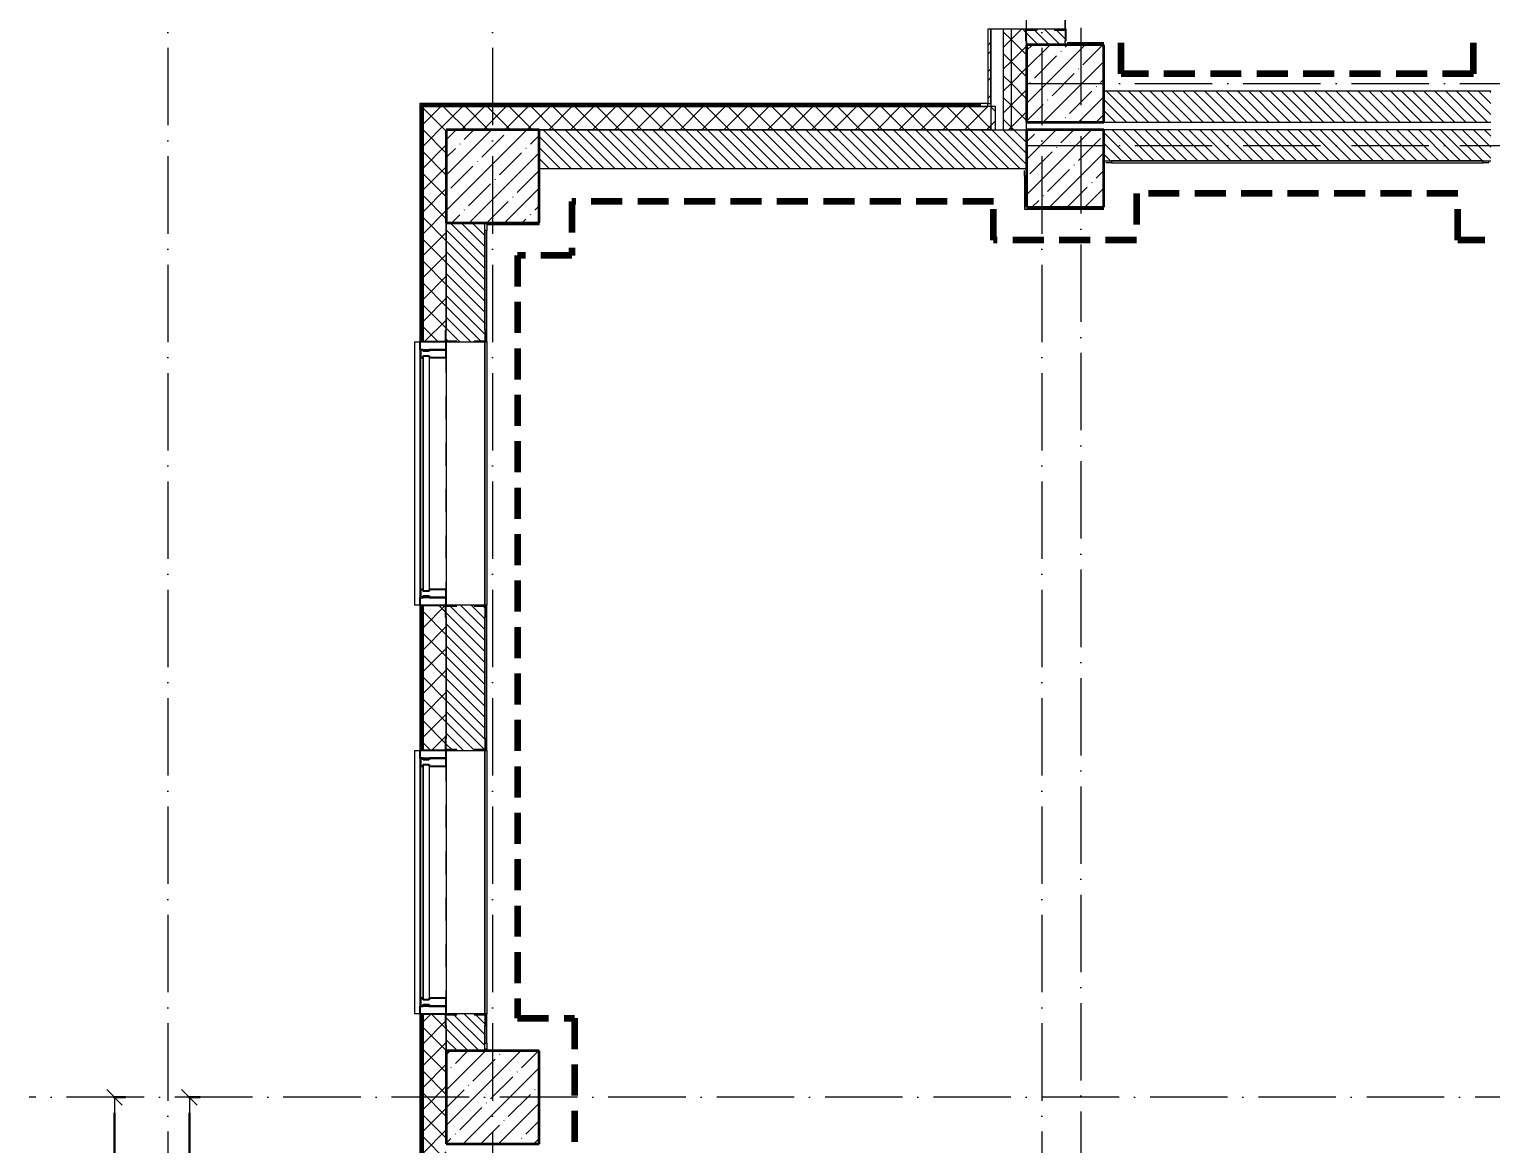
# Model space of a CAD drawing. Header units: millimetres. Extents: x -17017 to 628417, y -109036 to 199237.
# Drawn here: x 60335 to 69780, y -68015 to -60815 of the extents above; entities that cross this region are included whole.
import ezdxf

# ---------------------------------------------------------------- set-up
doc = ezdxf.new("R2010")
doc.units = ezdxf.units.MM
for name, pattern in [('50_200_ШТРИХ_1Т_ш5_п1_п1_', [700, 500, -100, 0, -100]), ('Штрих короткий', [300, 150, -150]), ('Штриховая _2 мм - 1 мм_', [300, 200, -100])]:
    doc.linetypes.add(name, pattern=pattern)
for name, color, linetype, lineweight in [('0-1', 7, 'Continuous', 5), ('0-2', 7, 'Continuous', 9), ('Импосты витража', 7, 'Continuous', 9), ('Импосты витража-1', 7, 'Continuous', 25), ('Несущие колонны', 7, 'Continuous', 9), ('Несущие колонны-1', 7, 'Continuous', 35), ('Обобщенные модели', 7, 'Continuous', 9), ('Общие ребра', 7, 'Continuous', 9), ('Окна', 7, 'Continuous', 9), ('Оси-2', 7, '50_200_ШТРИХ_1Т_ш5_п1_п1_', 9), ('Остекление-1', 7, 'Continuous', 9), ('Перемычка-1', 7, 'Штрих короткий', 9), ('Размеры', 7, 'Continuous', 15), ('Стены', 7, 'Continuous', 9), ('Стены-1', 7, 'Continuous', 13), ('стяжа', 7, 'Continuous', 30), ('Штриховка разреза-1', 7, 'Continuous', 9)]:
    doc.layers.add(name, color=color, linetype=linetype, lineweight=lineweight)
doc.layers.add('СТ-1_1', color=7, linetype='Штриховая _2 мм - 1 мм_', lineweight=90, true_color=0x888888)
doc.layers.get('0-2').off()
doc.styles.add('СПДС', font='isocpeur.ttf', dxfattribs={"width": 0.9})
doc.dimstyles.new('Размера А3', dxfattribs={"dimtxt": 200, "dimasz": 100, "dimexe": 70, "dimexo": 100, "dimgap": 20, "dimtad": 1, "dimdec": 0, "dimrnd": 10, "dimzin": 0, "dimdsep": 46, "dimtxsty": 'СПДС', "dimblk": 'ARROWHEAD_6', "dimcen": 1, "dimclrd": 256, "dimclre": 256, "dimclrt": 256, "dimazin": 0, "dimtfac": 1, "dimtdec": 0, "dimtmove": 2, "dimatfit": 3, "dimfxl": 1, "dimtolj": 1, "dimtzin": 0, "dimarcsym": 0})
pattern_1 = [(135, (0, 0), (-35.35534, -35.35534), [])]
pattern_2 = [(45, (0, 0), (-70.71068, 70.71068), []), (135, (0, 0), (-70.71068, -70.71068), [])]

# ---------------------------------------------------------------- blocks, each defined once
blk = doc.blocks.new('ARROWHEAD_6')
at = {"color": 0, "linetype": 'Continuous'}
for p, q in [((0, 0), (-1, 0)), ((-0.5, -0.5), (0.5, 0.5))]:
    blk.add_line(p, q, dxfattribs=at)
blk = doc.blocks.new('*D651')
at = {"layer": 'Defpoints', "color": 0, "transparency": 16777216}
for p in [(61264.2, -67715.3), (61370.3, -67715.3), (61264.2, -73715.3)]:
    blk.add_point(p, dxfattribs=at)
at = {"layer": 'Размеры', "lineweight": -2, "transparency": 16777216}
for p, q in [((61364.2, -67715.3), (61440.3, -67715.3)), ((61370.3, -73615.3), (61370.3, -67815.3)), ((61364.2, -73715.3), (61440.3, -73715.3))]:
    blk.add_line(p, q, dxfattribs=at)
at = {"layer": 'Размеры', "lineweight": -2, "transparency": 16777216, "xscale": 100, "yscale": 100, "zscale": 100}
for p, rotation in [((61370.3, -67715.3), 90), ((61370.3, -73715.3), 270)]:
    blk.add_blockref('ARROWHEAD_6', p, dxfattribs=dict(at, rotation=rotation))
at = {"layer": 'Размеры', "transparency": 16777216, "insert": (61250.3, -70715.3), "char_height": 200, "width": 2.488, "attachment_point": 5, "rotation": 90, "style": 'СПДС'}
blk.add_mtext('\\A1;6000', dxfattribs=at)
blk = doc.blocks.new('*D652')
at = {"layer": 'Defpoints', "color": 0, "transparency": 16777216}
for p in [(60780.5, -67715.3), (60886.6, -67715.3), (60780.5, -91965.3)]:
    blk.add_point(p, dxfattribs=at)
at = {"layer": 'Размеры', "lineweight": -2, "transparency": 16777216}
for p, q in [((60880.5, -67715.3), (60956.6, -67715.3)), ((60886.6, -91865.3), (60886.6, -67815.3)), ((60880.5, -91965.3), (60956.6, -91965.3))]:
    blk.add_line(p, q, dxfattribs=at)
at = {"layer": 'Размеры', "lineweight": -2, "transparency": 16777216, "xscale": 100, "yscale": 100, "zscale": 100}
for p, rotation in [((60886.6, -67715.3), 90), ((60886.6, -91965.3), 270)]:
    blk.add_blockref('ARROWHEAD_6', p, dxfattribs=dict(at, rotation=rotation))
at = {"layer": 'Размеры', "transparency": 16777216, "insert": (60766.6, -79840.3), "char_height": 200, "width": 3.186, "attachment_point": 5, "rotation": 90, "style": 'СПДС'}
blk.add_mtext('\\A1;24250', dxfattribs=at)
blk = doc.blocks.new('BSC_Колонна _Прямоугольная - 600х600-25984397-АИ2_02_План отделки стен 2-го этажа _Часть 2_')
at = {"layer": 'Несущие колонны'}
h = blk.add_hatch(dxfattribs=at)
h.set_pattern_fill('FP_12', color=256, style=0, pattern_type=2)
h.set_pattern_definition([(45, (-73400, -44450), (-114.04925, 114.04925), []), (45, (-73285.95, -44450), (-114.04925, 114.04925), [201.613, -40.323, 3.353, -36.97])])
h.paths.add_polyline_path([(-300, -300), (300, -300), (300, 300), (-300, 300)], flags=0)
at = {"layer": 'Несущие колонны-1'}
for p, q in [((300, 300), (-300, 300)), ((-300, 300), (-300, -300)), ((300, -300), (300, 300)), ((-300, -300), (300, -300))]:
    blk.add_line(p, q, dxfattribs=at)
blk = doc.blocks.new('BSC_Колонна _Прямоугольная - 600х600-V8-АИ2_02_План отделки стен 2-го этажа _Часть 2_')
at = {"layer": 'Несущие колонны'}
h = blk.add_hatch(dxfattribs=at)
h.set_pattern_fill('FP_15', color=256, style=0, pattern_type=2)
h.set_pattern_definition([(315, (-38500, 73400), (114.04925, 114.04925), []), (315, (-38500, 73285.95), (114.04925, 114.04925), [201.613, -40.323, 3.353, -36.97])])
h.paths.add_polyline_path([(-300, -300), (300, -300), (300, 300), (-300, 300)], flags=0)
at = {"layer": 'Несущие колонны-1'}
for p, q in [((300, 300), (-300, 300)), ((-300, 300), (-300, -300)), ((300, -300), (300, 300)), ((-300, -300), (300, -300))]:
    blk.add_line(p, q, dxfattribs=at)
blk = doc.blocks.new('BSC_Колонна _Прямоугольная - 500х500-V81-АИ2_02_План отделки стен 2-го этажа _Часть 2_')
at = {"layer": 'Несущие колонны'}
h = blk.add_hatch(dxfattribs=at)
h.set_pattern_fill('FP_91', color=256, style=0, pattern_type=2)
h.set_pattern_definition([(45, (-77100, -45050), (-114.04925, 114.04925), []), (45, (-76985.95, -45050), (-114.04925, 114.04925), [201.613, -40.323, 3.353, -36.97])])
h.paths.add_polyline_path([(-250, -250), (250, -250), (250, 250), (-250, 250), (-250, -203.2)], flags=0)
at = {"layer": 'Несущие колонны-1'}
for p, q in [((250, 250), (-250, 250)), ((-250, 250), (-250, -250)), ((250, -250), (250, 250)), ((-250, -250), (250, -250))]:
    blk.add_line(p, q, dxfattribs=at)
blk = doc.blocks.new('Прямоугольный импост - Откос СФТК_50х170 мм-26914083-АИ2_02_План отделки стен 2-го этажа _Часть 2_')
at = {"layer": 'Импосты витража-1'}
for p, q in [((0, 20), (-50, 20)), ((-50, 20), (-50, -150)), ((0, -144), (0, 20)), ((-50, -150), (0, -150))]:
    blk.add_line(p, q, dxfattribs=at)
blk = doc.blocks.new('BSC_Колонна _Прямоугольная - 500х500-V135-АИ2_02_План отделки стен 2-го этажа _Часть 2_')
at = {"layer": 'Несущие колонны'}
h = blk.add_hatch(dxfattribs=at)
h.set_pattern_fill('FP_135', color=256, style=0, pattern_type=2)
h.set_pattern_definition([(45, (-77100, -44500), (-114.04925, 114.04925), []), (45, (-76985.95, -44500), (-114.04925, 114.04925), [201.613, -40.323, 3.353, -36.97])])
h.paths.add_polyline_path([(-250, -250), (250, -250), (250, 250), (-250, 250)], flags=0)
at = {"layer": 'Несущие колонны-1'}
for p, q in [((250, 250), (-250, 250)), ((-250, 250), (-250, -250)), ((250, -250), (250, 250)), ((-250, -250), (250, -250))]:
    blk.add_line(p, q, dxfattribs=at)
blk = doc.blocks.new('Проем_Дверь_Прямоугольный - 1800х2700h_оконные проемы-25805030-АИ2_02_План отделки стен 2-го этажа _Часть 2_')
at = {"layer": 'Перемычка-1'}
for p, q in [((900, 125), (-900, 125)), ((900, -125), (-900, -125))]:
    blk.add_line(p, q, dxfattribs=at)
blk = doc.blocks.new('PNS_Панель прямоугольная1 - Нр_Стекло - 40мм-26230645-АИ2_02_План отделки стен 2-го этажа _Часть 2_')
at = {"layer": 'Остекление-1'}
for p, q in [((-750, 40), (750, 40)), ((-760, 0), (760, 0)), ((750, 0), (-750, 0))]:
    blk.add_line(p, q, dxfattribs=at)
blk = doc.blocks.new('Прямоугольный импост - Откос СФТК_50х170 мм-26840925-АИ2_02_План отделки стен 2-го этажа _Часть 2_')
at = {"layer": 'Импосты витража-1'}
for p, q in [((-50, 20), (0, 20)), ((-50, -150), (-50, 20)), ((0, 20), (0, -144)), ((0, -150), (-50, -150))]:
    blk.add_line(p, q, dxfattribs=at)
blk = doc.blocks.new('Прямоугольный импост - Импост структурный с накладкой - 150мм-26230549-АИ2_02_План отделки стен 2-го этажа _Часть 2_')
at = {"layer": 'Импосты витража'}
for p, q in [((72933, 43280), (72933, 41780)), ((73100, 43280), (73100, 41780))]:
    blk.add_line(p, q, dxfattribs=at)
blk = doc.blocks.new('Прямоугольный импост - Импост структурный с накладкой - 150мм-V172-АИ2_02_План отделки стен 2-го этажа _Часть 2_')
at = {"layer": 'Импосты витража-1'}
for p, q in [((-25, 0), (-25, 17)), ((-25, 17), (25, 17)), ((-15, 0), (-25, 0)), ((-15, -40), (-15, 0)), ((25, 0), (15, 0)), ((15, 0), (15, -40)), ((25, 17), (25, 0)), ((-25, -150), (-25, -40)), ((-25, -40), (-15, -40)), ((15, -40), (25, -40)), ((25, -40), (25, -150)), ((25, -150), (-25, -150))]:
    blk.add_line(p, q, dxfattribs=at)
blk = doc.blocks.new('Проем_Дверь_Прямоугольный - 1700х2700h_витражные проемы-27141001-АИ2_02_План отделки стен 2-го этажа _Часть 2_')
at = {"layer": 'Перемычка-1'}
for p, q in [((850, 125), (-850, 125)), ((850, -125), (-850, -125))]:
    blk.add_line(p, q, dxfattribs=at)
blk = doc.blocks.new('Фахверк_СКБ_Уголок - 250_2700_1-27501432-АИ2_02_План отделки стен 2-го этажа _Часть 2_')
at = {"layer": 'Обобщенные модели'}
for p, q in [((200, 181), (125, 181)), ((125, 181), (125, 106)), ((125, 106), (131, 106)), ((131, 106), (131, 175)), ((131, 175), (200, 175)), ((200, 175), (200, 181)), ((131, -6), (125, -6)), ((125, -6), (125, -81)), ((125, -81), (200, -81)), ((131, -75), (131, -6)), ((200, -75), (131, -75)), ((200, -81), (200, -75))]:
    blk.add_line(p, q, dxfattribs=at)
blk = doc.blocks.new('Фахверк_СКБ_Уголок - 250_2700-27497298-АИ2_02_План отделки стен 2-го этажа _Часть 2_')
at = {"layer": 'Обобщенные модели'}
for p, q in [((200, 181), (125, 181)), ((125, 181), (125, 106)), ((125, 106), (131, 106)), ((131, 106), (131, 175)), ((131, 175), (200, 175)), ((200, 175), (200, 181)), ((131, -6), (125, -6)), ((125, -6), (125, -81)), ((125, -81), (200, -81)), ((131, -75), (131, -6)), ((200, -75), (131, -75)), ((200, -81), (200, -75))]:
    blk.add_line(p, q, dxfattribs=at)
blk = doc.blocks.new('Отлив_СКБ - Отлив витража_СФТК-31883956-АИ2_02_План отделки стен 2-го этажа _Часть 2_')
at = {"layer": 'Окна'}
for p, q in [((0, 3), (0, 37)), ((1700, 37), (0, 37)), ((50, 2), (1650, 2)), ((1700, 37), (1700, 3))]:
    blk.add_line(p, q, dxfattribs=at)
blk = doc.blocks.new('Стены 10 - Стены 4-31628020-АИ2_02_План отделки стен 2-го этажа _Часть 2_')
at = {"layer": 'Стены-1'}
for p, q in [((23850, 9731), (23800, 9731)), ((23800, 9731), (23800, 9711)), ((23850, 9711), (23850, 9731)), ((23800, 9711), (23850, 9711))]:
    blk.add_line(p, q, dxfattribs=at)
blk = doc.blocks.new('0125-Р-ОО-Ш2-АР-о_23_10_2024_rvt-1-АИ2_02_План отделки стен 2-го этажа _Часть 2_')
at = {"layer": 'Штриховка разреза-1'}
h = blk.add_hatch(dxfattribs=at)
h.set_pattern_fill('FP_80', color=256, style=0, pattern_type=2)
h.set_pattern_definition([(45, (0, 0), (-85.53659, 85.53659), []), (45, (57.02, 0), (-85.53659, 85.53659), [])])
h.paths.add_polyline_path([(76600, 44920), (76620, 44920), (76620, 45400), (76600, 45400)], flags=0)
h.paths.add_polyline_path([(76620, 47200), (76620, 48400), (76600, 48400), (76600, 47200)], flags=0)
h = blk.add_hatch(dxfattribs=at)
h.set_pattern_fill('FP_81', color=256, style=0, pattern_type=2)
h.set_pattern_definition(pattern_2)
h.paths.add_polyline_path([(76750, 44750), (76750, 45400), (76700, 45400), (76700, 44750)], flags=0)
h.paths.add_polyline_path([(76700, 47200), (76750, 47200), (76750, 48400), (76700, 48400), (76700, 47618.9)], flags=0)
h = blk.add_hatch(dxfattribs=at)
h.set_pattern_fill('FP_81', color=256, style=0, pattern_type=2)
h.set_pattern_definition(pattern_2)
h.paths.add_polyline_path([(76750, 44750), (76850, 44750), (76850, 45325), (76844, 45325), (76844, 45400), (76750, 45400), (76750, 44846.8)], flags=0)
h.paths.add_polyline_path([(76750, 47200), (76844, 47200), (76844, 47275), (76850, 47275), (76850, 48325), (76844, 48325), (76844, 48400), (76750, 48400), (76750, 47618.9)], flags=0)
h = blk.add_hatch(dxfattribs=at)
h.set_pattern_fill('FP_2', color=256, style=0, pattern_type=2)
h.set_pattern_definition(pattern_1)
h.paths.add_polyline_path([(76919, 45300), (77100, 45300), (77100, 45394), (77031, 45394), (77031, 45400), (76919, 45400), (76919, 45394), (76850, 45394), (76850, 45300)], flags=0)
h.paths.add_polyline_path([(77031, 47200), (77031, 47206), (77100, 47206), (77100, 47750), (76850, 47750), (76850, 47206), (76919, 47206), (76919, 47200)], flags=0)
h = blk.add_hatch(dxfattribs=at)
h.set_pattern_fill('FP_2', color=256, style=0, pattern_type=2)
h.set_pattern_definition(pattern_1)
h.paths.add_polyline_path([(79850, 44800), (79850, 45000), (77350, 45000), (77350, 44800), (79834.4, 44800)], flags=0)
h = blk.add_hatch(dxfattribs=at)
h.set_pattern_fill('FP_81', color=256, style=0, pattern_type=2)
h.set_pattern_definition(pattern_2)
h.paths.add_polyline_path([(73025, 14150), (73100, 14150), (73100, 15445), (73094, 15445), (73094, 15520), (72950, 15520), (72950, 14150)], flags=0)
h.paths.add_polyline_path([(73094, 17220), (73094, 17295), (73100, 17295), (73100, 18085), (73094, 18085), (73094, 18160), (72950, 18160), (72950, 17220)], flags=0)
h.paths.add_polyline_path([(73094, 19860), (73094, 19935), (73100, 19935), (73100, 21325), (73094, 21325), (73094, 21400), (72950, 21400), (72950, 19860)], flags=0)
h.paths.add_polyline_path([(73094, 23100), (73094, 23175), (73100, 23175), (73100, 23965), (73094, 23965), (73094, 24040), (72950, 24040), (72950, 23100)], flags=0)
h.paths.add_polyline_path([(72950, 25740), (73094, 25740), (73094, 25815), (73100, 25815), (73100, 27205), (73094, 27205), (73094, 27280), (72950, 27280), (72950, 26366)], flags=0)
h.paths.add_polyline_path([(73094, 28980), (73094, 29055), (73100, 29055), (73100, 29845), (73094, 29845), (73094, 29920), (72950, 29920), (72950, 28980)], flags=0)
h.paths.add_polyline_path([(73094, 31620), (73094, 31695), (73100, 31695), (73100, 33085), (73094, 33085), (73094, 33160), (72950, 33160), (72950, 31620)], flags=0)
h.paths.add_polyline_path([(73094, 34860), (73094, 34935), (73100, 34935), (73100, 35725), (73094, 35725), (73094, 35800), (72950, 35800), (72950, 34860)], flags=0)
h.paths.add_polyline_path([(73094, 37500), (73094, 37575), (73100, 37575), (73100, 38965), (73094, 38965), (73094, 39040), (72950, 39040), (72950, 37500)], flags=0)
h.paths.add_polyline_path([(72950, 40740), (73094, 40740), (73094, 40815), (73100, 40815), (73100, 41605), (73094, 41605), (73094, 41680), (72950, 41680), (72950, 40746)], flags=0)
h.paths.add_polyline_path([(73094, 43380), (73094, 43455), (73100, 43455), (73100, 44900), (72950, 44900), (72950, 43380)], flags=0)
h = blk.add_hatch(dxfattribs=at)
h.set_pattern_fill('FP_81', color=256, style=0, pattern_type=2)
h.set_pattern_definition(pattern_2)
h.paths.add_polyline_path([(76650, 44750), (76650, 44900), (73100, 44900), (73100, 44750), (76106.4, 44750)], flags=0)
h = blk.add_hatch(dxfattribs=at)
h.set_pattern_fill('FP_2', color=256, style=0, pattern_type=2)
h.set_pattern_definition(pattern_1)
h.paths.add_polyline_path([(76850, 44500), (76850, 44750), (73700, 44750), (73700, 44500), (76106.4, 44500)], flags=0)
h = blk.add_hatch(dxfattribs=at)
h.set_pattern_fill('FP_2', color=256, style=0, pattern_type=2)
h.set_pattern_definition(pattern_1)
h.paths.add_polyline_path([(77350, 44550), (79850, 44550), (79850, 44750), (77350, 44750)], flags=0)
h = blk.add_hatch(dxfattribs=at)
h.set_pattern_fill('FP_2', color=256, style=0, pattern_type=2)
h.set_pattern_definition(pattern_1)
h.paths.add_polyline_path([(73169, 38800), (73350, 38800), (73350, 39034), (73281, 39034), (73281, 39040), (73169, 39040), (73169, 39034), (73100, 39034), (73100, 38800)], flags=0)
h.paths.add_polyline_path([(73281, 40740), (73281, 40746), (73350, 40746), (73350, 41674), (73281, 41674), (73281, 41680), (73169, 41680), (73169, 41674), (73100, 41674), (73100, 40746), (73169, 40746), (73169, 40740)], flags=0)
h.paths.add_polyline_path([(73281, 43380), (73281, 43386), (73350, 43386), (73350, 44150), (73100, 44150), (73100, 43386), (73169, 43386), (73169, 43380)], flags=0)
at = {"layer": 'Общие ребра'}
for p, q in [((76620, 44920), (76620, 45400)), ((76620, 45400), (76620, 44920)), ((76700, 45400), (76700, 44750)), ((76750, 45400), (76750, 44750)), ((76850, 45325), (76850, 45300)), ((76850, 45300), (76850, 45325)), ((76550, 44912), (72938, 44912)), ((72938, 44907), (72938, 44912)), ((72938, 44900), (72938, 44907)), ((72938, 44900), (72938, 43380)), ((76550, 44907), (72943, 44907)), ((72943, 44900), (72943, 44907)), ((72943, 44900), (72943, 43380)), ((72950, 44900), (72950, 43380)), ((72950, 43380), (72950, 44900)), ((76620, 44750), (76700, 44750)), ((76700, 44750), (76750, 44750)), ((76750, 44750), (76850, 44750)), ((73100, 43455), (73100, 44150)), ((73100, 44150), (73100, 43455)), ((72938, 41680), (72938, 40740)), ((72943, 41680), (72943, 40740)), ((72950, 41680), (72950, 40740)), ((72950, 40740), (72950, 41680)), ((73100, 40815), (73100, 41605)), ((73100, 41605), (73100, 40815)), ((72938, 39040), (72938, 37500)), ((72943, 39040), (72943, 37500)), ((72950, 39040), (72950, 37500)), ((72950, 37500), (72950, 39040)), ((73100, 38800), (73100, 38965)), ((73100, 38965), (73100, 38800))]:
    blk.add_line(p, q, dxfattribs=at)
at = {"layer": 'Стены'}
for p, q in [((77100, 47200), (77100, 45400)), ((73350, 43380), (73350, 41680)), ((73350, 40740), (73350, 39040))]:
    blk.add_line(p, q, dxfattribs=at)
at = {"layer": 'Стены-1'}
for p, q in [((76620, 45400), (76600, 45400)), ((76600, 45400), (76600, 44920)), ((76844, 45400), (76620, 45400)), ((77031, 45400), (76919, 45400)), ((77100, 45300), (77100, 45325)), ((79850, 45000), (77350, 45000)), ((76550, 44920), (72930, 44920)), ((72930, 44920), (72930, 44912)), ((72930, 44912), (72930, 44900)), ((72930, 44900), (72930, 43380)), ((73100, 44900), (72950, 44900)), ((72950, 44900), (76550, 44900)), ((76650, 44900), (73100, 44900)), ((76550, 44900), (76550, 44920)), ((76600, 44920), (76620, 44920)), ((76620, 44920), (76620, 44750)), ((76650, 44750), (76650, 44900)), ((76850, 44750), (76850, 44800)), ((77350, 44800), (79850, 44800)), ((76620, 44750), (73700, 44750)), ((73700, 44750), (76650, 44750)), ((79850, 44750), (77350, 44750)), ((73700, 44500), (76850, 44500)), ((77350, 44550), (79850, 44550)), ((73350, 43455), (73350, 44150)), ((72930, 43380), (72950, 43380)), ((72950, 43380), (73094, 43380)), ((73169, 43380), (73281, 43380)), ((72950, 41680), (72930, 41680)), ((72930, 41680), (72930, 40740)), ((73094, 41680), (72950, 41680)), ((73281, 41680), (73169, 41680)), ((73350, 40815), (73350, 41605)), ((72930, 40740), (72950, 40740)), ((72950, 40740), (73094, 40740)), ((73169, 40740), (73281, 40740)), ((72950, 39040), (72930, 39040)), ((72930, 39040), (72930, 37500)), ((73094, 39040), (72950, 39040)), ((73281, 39040), (73169, 39040)), ((73350, 38800), (73350, 38965))]:
    blk.add_line(p, q, dxfattribs=at)
at = {"layer": '0-2'}
for name, p, rotation in [('Проем_Дверь_Прямоугольный - 1800х2700h_оконные проемы-25805030-АИ2_02_План отделки стен 2-го этажа _Часть 2_', (76975, 46300), 269.9999999999999), ('Фахверк_СКБ_Уголок - 250_2700_1-27501432-АИ2_02_План отделки стен 2-го этажа _Часть 2_', (76925, 45525), 269.9999999999999), ('Фахверк_СКБ_Уголок - 250_2700-27497298-АИ2_02_План отделки стен 2-го этажа _Часть 2_', (73275, 43255), 89.99999999999991), ('Отлив_СКБ - Отлив витража_СФТК-31883956-АИ2_02_План отделки стен 2-го этажа _Часть 2_', (72933, 41680), 90), ('Прямоугольный импост - Откос СФТК_50х170 мм-26914083-АИ2_02_План отделки стен 2-го этажа _Часть 2_', (72950, 43380), 90), ('Проем_Дверь_Прямоугольный - 1700х2700h_витражные проемы-27141001-АИ2_02_План отделки стен 2-го этажа _Часть 2_', (73225, 42530), 269.9999999999999), ('PNS_Панель прямоугольная1 - Нр_Стекло - 40мм-26230645-АИ2_02_План отделки стен 2-го этажа _Часть 2_', (72950, 42530), 270), ('Фахверк_СКБ_Уголок - 250_2700-27497298-АИ2_02_План отделки стен 2-го этажа _Часть 2_', (73175, 41805), 269.9999999999999), ('Фахверк_СКБ_Уголок - 250_2700-27497298-АИ2_02_План отделки стен 2-го этажа _Часть 2_', (73275, 40615), 89.99999999999991), ('Отлив_СКБ - Отлив витража_СФТК-31883956-АИ2_02_План отделки стен 2-го этажа _Часть 2_', (72933, 39040), 90), ('Прямоугольный импост - Откос СФТК_50х170 мм-26914083-АИ2_02_План отделки стен 2-го этажа _Часть 2_', (72950, 40740), 90), ('Проем_Дверь_Прямоугольный - 1700х2700h_витражные проемы-27141001-АИ2_02_План отделки стен 2-го этажа _Часть 2_', (73225, 39890), 269.9999999999999), ('PNS_Панель прямоугольная1 - Нр_Стекло - 40мм-26230645-АИ2_02_План отделки стен 2-го этажа _Часть 2_', (72950, 39890), 270), ('Фахверк_СКБ_Уголок - 250_2700-27497298-АИ2_02_План отделки стен 2-го этажа _Часть 2_', (73175, 39165), 269.9999999999999), ('BSC_Колонна _Прямоугольная - 600х600-V8-АИ2_02_План отделки стен 2-го этажа _Часть 2_', (73400, 38500), 89.9999999999999)]:
    blk.add_blockref(name, p, dxfattribs=dict(at, rotation=rotation))
for name, p in [('BSC_Колонна _Прямоугольная - 500х500-V81-АИ2_02_План отделки стен 2-го этажа _Часть 2_', (77100, 45050)), ('Стены 10 - Стены 4-31628020-АИ2_02_План отделки стен 2-го этажа _Часть 2_', (52750, 35189)), ('BSC_Колонна _Прямоугольная - 600х600-25984397-АИ2_02_План отделки стен 2-го этажа _Часть 2_', (73400, 44450)), ('BSC_Колонна _Прямоугольная - 500х500-V135-АИ2_02_План отделки стен 2-го этажа _Часть 2_', (77100, 44500)), ('Прямоугольный импост - Импост структурный с накладкой - 150мм-26230549-АИ2_02_План отделки стен 2-го этажа _Часть 2_', (0, 0)), ('Прямоугольный импост - Импост структурный с накладкой - 150мм-26230549-АИ2_02_План отделки стен 2-го этажа _Часть 2_', (0, -2640))]:
    blk.add_blockref(name, p, dxfattribs=at)
at = {"layer": '0-2', "extrusion": (0, 0, -1), "rotation": 270}
for name, p in [('Прямоугольный импост - Импост структурный с накладкой - 150мм-V172-АИ2_02_План отделки стен 2-го этажа _Часть 2_', (-72950, 43305)), ('Прямоугольный импост - Импост структурный с накладкой - 150мм-V172-АИ2_02_План отделки стен 2-го этажа _Часть 2_', (-72950, 41755)), ('Прямоугольный импост - Откос СФТК_50х170 мм-26840925-АИ2_02_План отделки стен 2-го этажа _Часть 2_', (-72950, 41680)), ('Прямоугольный импост - Импост структурный с накладкой - 150мм-V172-АИ2_02_План отделки стен 2-го этажа _Часть 2_', (-72950, 40665)), ('Прямоугольный импост - Импост структурный с накладкой - 150мм-V172-АИ2_02_План отделки стен 2-го этажа _Часть 2_', (-72950, 39115)), ('Прямоугольный импост - Откос СФТК_50х170 мм-26840925-АИ2_02_План отделки стен 2-го этажа _Часть 2_', (-72950, 39040))]:
    blk.add_blockref(name, p, dxfattribs=at)
blk = doc.blocks.new('2ч2эт')
at = {"layer": 'СТ-1_1'}
for p, q in [((67391.9, -61103.3), (67391.9, -60803.3)), ((69667.9, -61103.3), (69667.9, -60803.3)), ((69667.9, -61103.3), (67391.9, -61103.3)), ((66567.3, -61927.3), (63841.3, -61927.3)), ((63841.3, -61927.3), (63841.3, -62277.3)), ((66567.3, -62177.3), (66567.3, -61927.3)), ((69567.3, -61877.3), (67491.3, -61877.3)), ((67491.3, -61877.3), (67491.3, -62177.3)), ((69567.3, -62177.3), (69567.3, -61877.3)), ((67491.3, -62177.3), (66567.3, -62177.3)), ((70941.3, -62177.3), (69567.3, -62177.3)), ((63841.3, -62277.3), (63491.3, -62277.3)), ((63491.3, -62277.3), (63491.3, -67203.3)), ((63491.3, -67203.3), (63859.9, -67203.3)), ((63859.9, -67203.3), (63859.9, -68227.3))]:
    blk.add_line(p, q, dxfattribs=at)
at = {"layer": 'Стены'}
for p, q in [((69767.9, -61677.3), (69767.9, -61665.3)), ((66767.9, -61765.3), (66767.9, -61727.3)), ((67329.9, -61677.3), (67291.9, -61677.3)), ((69767.9, -61677.3), (69729.9, -61677.3)), ((63291.9, -62077.3), (63291.9, -62115.3)), ((63279.9, -64535.3), (63279.9, -62835.3)), ((63291.9, -62835.3), (63291.9, -64535.3)), ((63279.9, -67175.3), (63279.9, -65475.3)), ((63291.9, -65475.3), (63291.9, -67175.3)), ((63291.9, -67403.3), (63279.9, -67403.3)), ((63291.9, -67365.3), (63291.9, -67403.3))]:
    blk.add_line(p, q, dxfattribs=at)
at = {"layer": 'Стены-1'}
for p, q in [((67279.9, -60903.3), (67041.9, -60903.3)), ((69729.9, -61665.3), (67329.9, -61665.3)), ((67329.9, -61665.3), (67329.9, -61677.3)), ((69729.9, -61677.3), (69729.9, -61665.3)), ((66779.9, -61765.3), (66767.9, -61765.3)), ((66767.9, -61765.3), (66767.9, -61977.3)), ((67329.9, -61677.3), (69729.9, -61677.3)), ((66767.9, -61977.3), (67279.9, -61977.3)), ((63279.9, -62115.3), (63279.9, -62760.3)), ((63291.9, -62115.3), (63279.9, -62115.3)), ((63291.9, -62065.3), (63291.9, -62077.3)), ((63291.9, -62077.3), (63629.9, -62077.3)), ((63291.9, -62835.3), (63291.9, -62115.3)), ((63629.9, -62077.3), (63629.9, -62065.3)), ((63285.9, -62835.3), (63291.9, -62835.3)), ((63291.9, -64535.3), (63285.9, -64535.3)), ((63291.9, -65475.3), (63291.9, -64535.3)), ((63279.9, -64610.3), (63279.9, -65400.3)), ((63285.9, -65475.3), (63291.9, -65475.3)), ((63291.9, -67175.3), (63285.9, -67175.3)), ((63291.9, -67365.3), (63291.9, -67175.3)), ((63279.9, -67250.3), (63279.9, -67365.3)), ((63279.9, -67365.3), (63291.9, -67365.3))]:
    blk.add_line(p, q, dxfattribs=at)
at = {"layer": '0-1'}
blk.add_blockref('0125-Р-ОО-Ш2-АР-о_23_10_2024_rvt-1-АИ2_02_План отделки стен 2-го этажа _Часть 2_', (-10070.1, -106215.3), dxfattribs=at)
blk = doc.blocks.new('ось2эт')
at = {"layer": 'Оси-2'}
for p, q in [((61229.9, -54635.1), (61229.9, -107165.9)), ((63329.9, -54635.1), (63329.9, -107165.9)), ((66879.9, -54635.1), (66879.9, -91965.3)), ((67129.9, -55905.1), (67129.9, -91965.3)), ((66779.9, -61165.3), (94868.3, -61165.3)), ((66779.9, -61565.3), (96138.3, -61565.3)), ((81379.9, -67715.3), (60335.3, -67715.3))]:
    blk.add_line(p, q, dxfattribs=at)
at = {"layer": 'Размеры'}
for base, p1, p2, picture, middle in [((60886.6, -67715.3), (60780.5, -91965.3), (60780.5, -67715.3), '*D652', (60766.6, -79840.3)), ((61370.3, -67715.3), (61264.2, -73715.3), (61264.2, -67715.3), '*D651', (61250.3, -70715.3))]:
    dim = blk.add_linear_dim(base=base, p1=p1, p2=p2, angle=90, dimstyle='Размера А3', dxfattribs=at)
    dim.commit()
    dim.dimension.update_dxf_attribs({"geometry": picture, "text_midpoint": middle})

msp = doc.modelspace()

# ---------------------------------------------------------------- block references
at = {"layer": 'стяжа'}
for name in ['ось2эт', '2ч2эт']:
    msp.add_blockref(name, (0, 0), dxfattribs=at)

doc.saveas('drawing.dxf')
